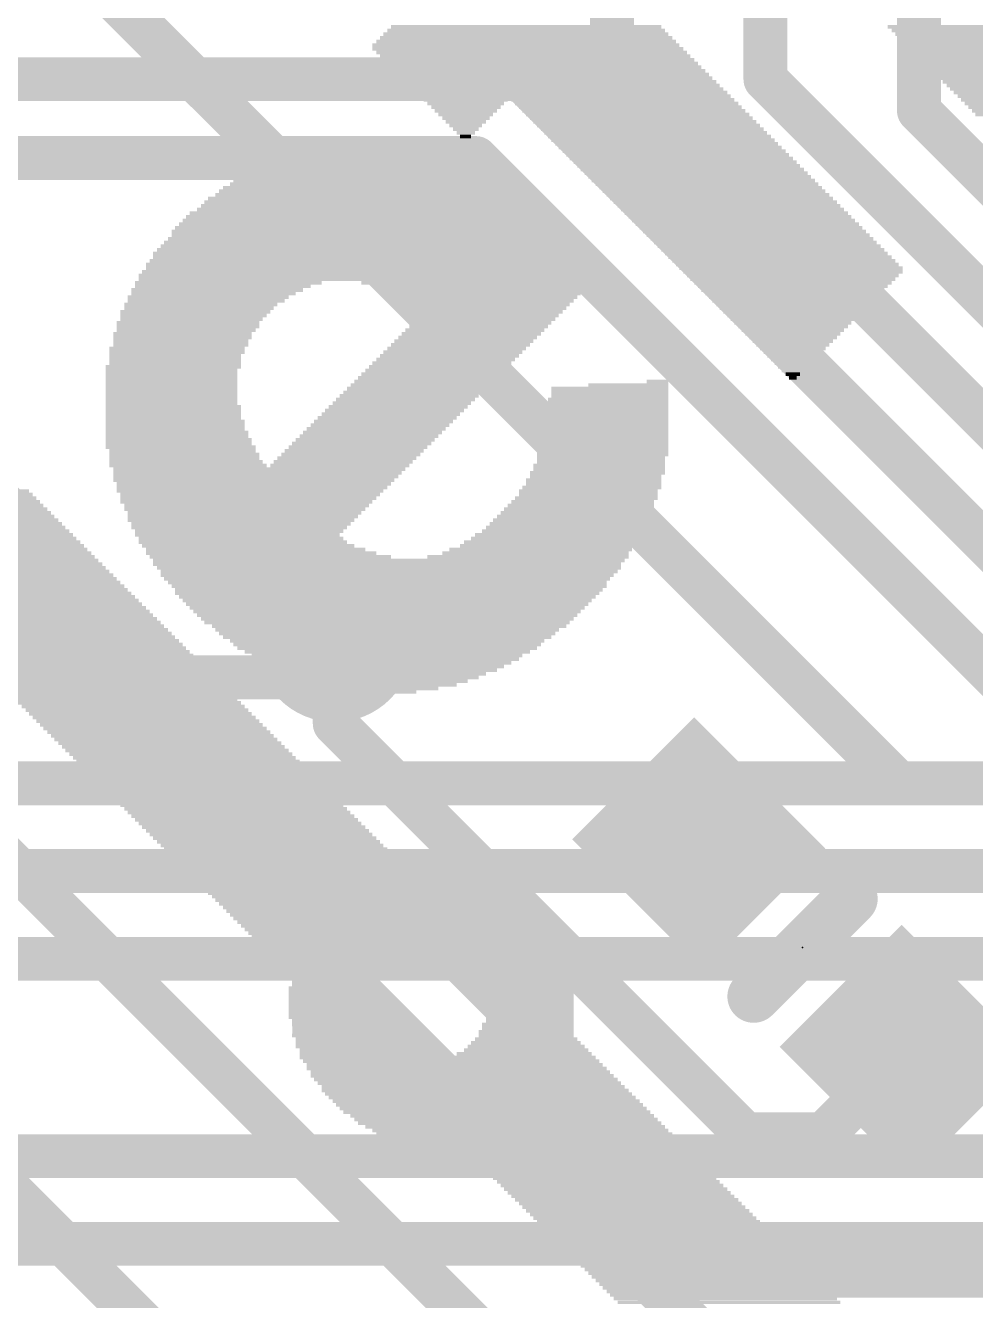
# Model space of a CAD drawing. Extents: x -3.3 to 68.7, y -0.1 to 53.5.
# Drawn here: x 32.42 to 37.92, y 31.68 to 39.06 of the extents above; entities that cross this region are included whole.
import ezdxf

# ---------------------------------------------------------------- set-up
doc = ezdxf.new("R2010")
doc.units = 0
for name, color, linetype in [('1', 12, 'CONTINUOUS'), ('16', 5, 'CONTINUOUS'), ('18', 3, 'CONTINUOUS'), ('200', 4, 'CONTINUOUS'), ('21', 40, 'CONTINUOUS'), ('23', 53, 'CONTINUOUS')]:
    doc.layers.add(name, color=color, linetype=linetype)

# ---------------------------------------------------------------- blocks, each defined once
blk = doc.blocks.new('RECT')
blk.add_solid([(-0.5, -0.5), (0.5, -0.5), (-0.5, 0.5), (0.5, 0.5)])
blk = doc.blocks.new('ROUNDV')
at = {"const_width": 0.5}
blk.add_lwpolyline([(0, -0.25, 1), (0, 0.25, 1), (0, -0.25)], format="xyb", dxfattribs=at)

msp = doc.modelspace()

# ---------------------------------------------------------------- linework, layer by layer
at = {"layer": '1', "const_width": 0.254}
for points in [[(37.592, 48.133), (37.592, 38.5669)], [(36.703, 46.609), (36.703, 38.7488)], [(35.814, 45.593), (35.814, 38.9307)], [(40.5213, 34.2234), (35.814, 38.9307)], [(5.093, 38.75), (35.2876, 38.75)], [(35.2876, 38.75), (40.1678, 33.8698)], [(40.8749, 34.577), (36.703, 38.7488)], [(41.2284, 34.9305), (37.592, 38.5669)], [(6.4158, 38.2928), (35.0264, 38.2928)], [(35.0264, 38.2928), (39.4536, 33.8656)], [(36.7608, 31.8192), (30.861, 37.719)], [(36.703, 31.115), (30.861, 36.957)], [(28.575, 36.068), (34.036, 30.607)], [(37.211, 29.337), (30.607, 35.941)], [(34.209, 35.479), (34.209, 35.0176)], [(36.5876, 32.639), (34.209, 35.0176)], [(37.519, 33.1184), (37.0397, 32.639)], [(38.7979, 33.1184), (37.519, 33.1184)], [(37.0397, 32.639), (36.5876, 32.639)], [(39.1071, 31.8192), (36.7608, 31.8192)]]:
    msp.add_lwpolyline(points, dxfattribs=at)
at = {"layer": '1', "const_width": 0.127}
for points in [[(35.8589, 38.9756, 1), (35.7691, 38.8858)], [(35.7505, 38.9307, 1), (35.8775, 38.9307)], [(35.3325, 38.7949, 1), (35.2427, 38.7051)], [(35.2876, 38.6865, 1), (35.2876, 38.8135)], [(36.7479, 38.7937, 1), (36.6581, 38.7039)], [(36.6395, 38.7488, 1), (36.7665, 38.7488)], [(37.6369, 38.6118, 1), (37.5471, 38.522)], [(37.5285, 38.5669, 1), (37.6555, 38.5669)], [(35.0713, 38.3377, 1), (34.9815, 38.2479)], [(35.0264, 38.2293, 1), (35.0264, 38.3563)], [(34.2724, 35.479, 1), (34.1455, 35.479)], [(34.2539, 35.0625, 1), (34.164, 34.9727)], [(34.1455, 35.0176, 1), (34.2724, 35.0176)], [(37.519, 33.1819, 1), (37.519, 33.0549)], [(37.5639, 33.0735, 1), (37.4741, 33.1633)], [(36.5876, 32.7025, 1), (36.5876, 32.5755)], [(36.5427, 32.5941, 1), (36.6325, 32.6839)], [(36.9948, 32.6839, 1), (37.0846, 32.5941)], [(37.0397, 32.5755, 1), (37.0397, 32.7025)], [(36.7608, 31.8827, 1), (36.7608, 31.7557)], [(36.7159, 31.7743, 1), (36.8057, 31.8641)]]:
    msp.add_lwpolyline(points, format="xyb", dxfattribs=at)
at = {"layer": '16', "const_width": 0.254}
for points in [[(37.4753, 34.671), (32.639, 39.5074)], [(34.209, 35.479), (34.0146, 35.2846)], [(34.0146, 35.2846), (26.0564, 35.2846)], [(37.4753, 34.671), (19.05, 34.671)], [(40.132, 34.671), (37.4753, 34.671)], [(42.672, 34.163), (15.367, 34.163)], [(42.8106, 33.655), (17.7895, 33.655)], [(50.419, 32.512), (22.479, 32.512)], [(48.133, 32.004), (22.733, 32.004)]]:
    msp.add_lwpolyline(points, dxfattribs=at)
at = {"layer": '16', "const_width": 0.127}
for points in [[(34.2539, 35.434, 1), (34.164, 35.5239)], [(33.9697, 35.3295, 1), (34.0595, 35.2397)], [(34.0146, 35.2211, 1), (34.0146, 35.3481)], [(37.4753, 34.7345, 1), (37.4753, 34.6075)], [(37.4753, 34.6075, 1), (37.4753, 34.7345)], [(37.4304, 34.6261, 1), (37.5203, 34.7159)]]:
    msp.add_lwpolyline(points, format="xyb", dxfattribs=at)
at = {"layer": '21', "const_width": 0.3048}
msp.add_lwpolyline([(37.2008, 34.0022), (36.6352, 33.4366)], dxfattribs=at)
at = {"layer": '21', "const_width": 0.1524}
for points in [[(37.2547, 33.9484, 1), (37.147, 34.0561)], [(36.5813, 33.4904, 1), (36.689, 33.3827)]]:
    msp.add_lwpolyline(points, format="xyb", dxfattribs=at)
at = {"layer": '23'}
msp.add_point((36.918, 33.7194), dxfattribs=at)

# ---------------------------------------------------------------- block references
at = {"layer": '1', "xscale": 1.075, "rotation": 315}
for p in [(36.317, 34.3204), (37.519, 33.1184)]:
    msp.add_blockref('RECT', p, dxfattribs=at)
at = {"layer": '18', "xscale": 0.9064, "yscale": 0.9064}
msp.add_blockref('ROUNDV', (34.209, 35.479), dxfattribs=at)
msp.add_blockref('ROUNDV', (34.209, 35.479), dxfattribs=at)
at = {"layer": '200'}
for p, xscale, yscale in [((35.3174, 38.989), 1.6942, 0.0213), ((35.3162, 39.0102), 1.651, 0.0211), ((35.3174, 39.0313), 1.6078, 0.0211), ((35.3174, 39.0525), 1.5672, 0.0213), ((38.0581, 39.0525), 1.2929, 0.0213), ((38.0797, 39.0313), 1.2903, 0.0211), ((38.1, 39.0102), 1.2903, 0.0211), ((38.1216, 38.989), 1.2929, 0.0213), ((35.3276, 38.9255), 1.8009, 0.0213), ((35.3162, 38.9467), 1.778, 0.0211), ((35.3174, 38.9678), 1.7348, 0.0211), ((38.1432, 38.9678), 1.2903, 0.0211), ((38.1635, 38.9467), 1.2903, 0.0211), ((38.1851, 38.9255), 1.2929, 0.0213), ((35.3492, 38.9043), 1.7983, 0.0211), ((35.3695, 38.8832), 1.7983, 0.0211), ((35.3911, 38.862), 1.8009, 0.0213), ((35.4127, 38.8408), 1.7983, 0.0211), ((38.2067, 38.9043), 1.2903, 0.0211), ((38.227, 38.8832), 1.2903, 0.0211), ((38.2486, 38.862), 1.2929, 0.0213), ((38.2702, 38.8408), 1.2903, 0.0211), ((35.433, 38.8197), 1.7983, 0.0211), ((35.4546, 38.7985), 1.8009, 0.0213), ((35.4762, 38.7773), 1.7983, 0.0211), ((38.2905, 38.8197), 1.2903, 0.0211), ((38.3121, 38.7985), 1.2929, 0.0213), ((38.3337, 38.7773), 1.2903, 0.0211), ((35.4965, 38.7562), 1.7983, 0.0211), ((35.5181, 38.735), 1.8009, 0.0213), ((35.5397, 38.7138), 1.7983, 0.0211), ((35.56, 38.6927), 1.7983, 0.0211), ((38.354, 38.7562), 1.2903, 0.0211), ((38.3756, 38.735), 1.2929, 0.0213), ((38.3972, 38.7138), 1.2903, 0.0211), ((38.4175, 38.6927), 1.2903, 0.0211), ((35.5816, 38.6715), 1.8009, 0.0213), ((35.6032, 38.6503), 1.7983, 0.0211), ((34.9669, 38.6292), 0.4851, 0.0211), ((35.8775, 38.6292), 1.2903, 0.0211), ((39.243, 38.6715), 2.9007, 0.0213), ((39.2443, 38.6503), 2.8575, 0.0211), ((39.243, 38.6292), 2.8143, 0.0211), ((34.9669, 38.608), 0.4445, 0.0213), ((34.9682, 38.5868), 0.4013, 0.0211), ((34.9682, 38.5657), 0.3607, 0.0211), ((34.9669, 38.5445), 0.3175, 0.0213), ((35.8991, 38.608), 1.2929, 0.0213), ((35.9207, 38.5868), 1.2903, 0.0211), ((35.941, 38.5657), 1.2903, 0.0211), ((35.9626, 38.5445), 1.2929, 0.0213), ((39.243, 38.608), 2.7737, 0.0213), ((39.2443, 38.5868), 2.7305, 0.0211), ((39.243, 38.5657), 2.6873, 0.0211), ((39.243, 38.5445), 2.6467, 0.0213), ((34.9682, 38.5233), 0.2743, 0.0211), ((34.9682, 38.5022), 0.2337, 0.0211), ((34.9669, 38.481), 0.1905, 0.0213), ((35.9842, 38.5233), 1.2903, 0.0211), ((36.0045, 38.5022), 1.2903, 0.0211), ((36.0261, 38.481), 1.2929, 0.0213), ((34.9682, 38.4598), 0.1473, 0.0211), ((34.9682, 38.4387), 0.1067, 0.0211), ((34.9669, 38.4175), 0.0635, 0.0213), ((36.0477, 38.4598), 1.2903, 0.0211), ((36.068, 38.4387), 1.2903, 0.0211), ((36.0896, 38.4175), 1.2929, 0.0213), ((36.1099, 38.3963), 1.2929, 0.0211), ((34.3433, 38.3328), 0.5944, 0.0211), ((34.3433, 38.354), 0.3404, 0.0213), ((36.1315, 38.3752), 1.2903, 0.0211), ((36.1518, 38.354), 1.2903, 0.0213), ((36.1747, 38.3328), 1.2903, 0.0211), ((34.3535, 38.2482), 1.1227, 0.0211), ((34.3433, 38.2693), 1.016, 0.0211), ((34.3433, 38.2905), 0.889, 0.0213), ((34.3433, 38.3117), 0.762, 0.0211), ((36.195, 38.3117), 1.2903, 0.0211), ((36.2166, 38.2905), 1.2929, 0.0213), ((36.2382, 38.2693), 1.2903, 0.0211), ((36.2585, 38.2482), 1.2903, 0.0211), ((34.3535, 38.1847), 1.3767, 0.0211), ((34.3535, 38.2058), 1.2903, 0.0211), ((34.3548, 38.227), 1.2065, 0.0213), ((36.2801, 38.227), 1.2929, 0.0213), ((36.3017, 38.2058), 1.2903, 0.0211), ((36.322, 38.1847), 1.2903, 0.0211), ((34.3637, 38.1), 1.651, 0.0213), ((34.3649, 38.1212), 1.6078, 0.0211), ((34.3637, 38.1423), 1.524, 0.0211), ((34.3535, 38.1635), 1.463, 0.0213), ((36.3436, 38.1635), 1.2929, 0.0213), ((36.3652, 38.1423), 1.2903, 0.0211), ((36.3855, 38.1212), 1.2903, 0.0211), ((36.4058, 38.1), 1.2903, 0.0213), ((34.3751, 38.0365), 1.8415, 0.0213), ((34.3637, 38.0577), 1.778, 0.0211), ((34.3751, 38.0788), 1.7145, 0.0211), ((36.4287, 38.0788), 1.2903, 0.0211), ((36.449, 38.0577), 1.2903, 0.0211), ((36.4706, 38.0365), 1.2929, 0.0213), ((34.3751, 37.9518), 2.0549, 0.0211), ((34.3738, 37.973), 2.0117, 0.0213), ((34.3751, 37.9942), 1.9279, 0.0211), ((34.3751, 38.0153), 1.8821, 0.0211), ((36.4922, 38.0153), 1.2903, 0.0211), ((36.5125, 37.9942), 1.2903, 0.0211), ((36.5341, 37.973), 1.2929, 0.0213), ((36.5557, 37.9518), 1.2903, 0.0211), ((34.3738, 37.8883), 2.1793, 0.0211), ((34.3751, 37.9095), 2.1361, 0.0213), ((34.3751, 37.9307), 2.0955, 0.0211), ((36.576, 37.9307), 1.2903, 0.0211), ((36.5976, 37.9095), 1.2929, 0.0213), ((36.6192, 37.8883), 1.2903, 0.0211), ((34.3954, 37.8037), 2.3495, 0.0211), ((34.3967, 37.8248), 2.3063, 0.0211), ((34.3751, 37.8672), 2.2225, 0.0211), ((34.3967, 37.846), 2.2657, 0.0213), ((36.6395, 37.8672), 1.2903, 0.0211), ((36.6611, 37.846), 1.2929, 0.0213), ((36.6827, 37.8248), 1.2903, 0.0211), ((36.703, 37.8037), 1.2903, 0.0211), ((34.3954, 37.7402), 2.4765, 0.0211), ((34.3967, 37.7613), 2.4333, 0.0211), ((34.3967, 37.7825), 2.3927, 0.0213), ((36.7246, 37.7825), 1.2929, 0.0213), ((36.7462, 37.7613), 1.2903, 0.0211), ((36.7665, 37.7402), 1.2903, 0.0211), ((34.4068, 37.6555), 2.5806, 0.0213), ((34.3967, 37.6767), 2.5603, 0.0211), ((34.3967, 37.6978), 2.5197, 0.0211), ((34.3954, 37.719), 2.4765, 0.0213), ((36.7881, 37.719), 1.2929, 0.0213), ((36.8097, 37.6978), 1.2903, 0.0211), ((36.83, 37.6767), 1.2903, 0.0211), ((36.8516, 37.6555), 1.2929, 0.0213), ((34.4068, 37.6132), 2.667, 0.0211), ((34.3967, 37.592), 2.6467, 0.0213), ((34.4068, 37.6343), 2.6264, 0.0211), ((36.863, 37.6343), 1.27, 0.0211), ((36.8618, 37.6132), 1.2268, 0.0211), ((36.8618, 37.592), 1.1862, 0.0213), ((33.528, 37.5285), 0.9957, 0.0213), ((33.5064, 37.5073), 0.9525, 0.0211), ((33.5928, 37.5708), 1.0795, 0.0211), ((33.561, 37.5497), 1.016, 0.0211), ((35.0304, 37.5708), 1.3335, 0.0211), ((35.0634, 37.5497), 1.2268, 0.0211), ((35.0736, 37.5285), 1.1659, 0.0213), ((35.0939, 37.5073), 1.0795, 0.0211), ((36.863, 37.5708), 1.143, 0.0211), ((36.8618, 37.5497), 1.0998, 0.0211), ((36.8618, 37.5285), 1.0592, 0.0213), ((36.863, 37.5073), 1.016, 0.0211), ((33.4327, 37.4438), 0.8865, 0.0211), ((33.4759, 37.4862), 0.9322, 0.0211), ((33.4645, 37.465), 0.9093, 0.0213), ((35.1053, 37.4862), 1.016, 0.0211), ((35.1053, 37.465), 0.9754, 0.0213), ((35.1155, 37.4438), 0.9093, 0.0211), ((36.8618, 37.4862), 0.9728, 0.0211), ((36.8618, 37.465), 0.9322, 0.0213), ((36.863, 37.4438), 0.889, 0.0211), ((33.3908, 37.3803), 0.8484, 0.0211), ((33.3794, 37.3592), 0.8255, 0.0211), ((33.401, 37.4015), 0.8687, 0.0213), ((33.4226, 37.4227), 0.8661, 0.0211), ((35.0838, 37.3592), 0.8052, 0.0211), ((35.1269, 37.4227), 0.8458, 0.0211), ((35.1053, 37.3803), 0.8026, 0.0211), ((35.1269, 37.4015), 0.8052, 0.0213), ((36.8618, 37.4227), 0.8458, 0.0211), ((36.8618, 37.4015), 0.8052, 0.0213), ((36.863, 37.3803), 0.762, 0.0211), ((36.8618, 37.3592), 0.7188, 0.0211), ((33.3591, 37.338), 0.8255, 0.0213), ((33.3591, 37.3168), 0.8255, 0.0211), ((33.3489, 37.2957), 0.8052, 0.0211), ((35.0203, 37.2957), 0.8052, 0.0211), ((35.0418, 37.3168), 0.8026, 0.0211), ((35.0622, 37.338), 0.8026, 0.0213), ((36.8618, 37.338), 0.6782, 0.0213), ((36.863, 37.3168), 0.635, 0.0211), ((36.8618, 37.2957), 0.5918, 0.0211), ((33.3273, 37.2745), 0.8026, 0.0213), ((33.3273, 37.2533), 0.8026, 0.0211), ((33.3172, 37.2322), 0.7823, 0.0211), ((33.3172, 37.211), 0.7823, 0.0213), ((34.9364, 37.211), 0.8052, 0.0213), ((34.9567, 37.2322), 0.8052, 0.0211), ((34.9783, 37.2533), 0.8026, 0.0211), ((34.9999, 37.2745), 0.8052, 0.0213), ((36.8618, 37.2745), 0.5512, 0.0213), ((36.863, 37.2533), 0.508, 0.0211), ((36.8618, 37.2322), 0.4648, 0.0211), ((36.8618, 37.211), 0.4242, 0.0213), ((33.2956, 37.1898), 0.7849, 0.0211), ((33.2956, 37.1687), 0.7849, 0.0211), ((33.2842, 37.1475), 0.762, 0.0213), ((34.8729, 37.1475), 0.8052, 0.0213), ((34.8933, 37.1687), 0.8052, 0.0211), ((34.9148, 37.1898), 0.8026, 0.0211), ((36.8618, 37.1898), 0.3785, 0.0211), ((36.8618, 37.1687), 0.3378, 0.0211), ((36.8618, 37.1475), 0.2972, 0.0213), ((33.274, 37.084), 0.7823, 0.0213), ((33.2638, 37.0628), 0.762, 0.0211), ((33.2842, 37.1263), 0.762, 0.0211), ((33.2842, 37.1052), 0.762, 0.0211), ((34.7878, 37.0628), 0.8026, 0.0211), ((34.8082, 37.084), 0.8026, 0.0213), ((34.8298, 37.1052), 0.8052, 0.0211), ((34.8513, 37.1263), 0.8026, 0.0211), ((36.863, 37.1263), 0.254, 0.0211), ((36.8618, 37.1052), 0.2108, 0.0211), ((36.8618, 37.084), 0.1702, 0.0213), ((36.8618, 37.0628), 0.1295, 0.0211), ((33.2638, 37.0417), 0.762, 0.0211), ((33.2638, 37.0205), 0.762, 0.0213), ((33.2638, 36.9993), 0.762, 0.0211), ((34.7243, 36.9993), 0.8026, 0.0211), ((34.7459, 37.0205), 0.8052, 0.0213), ((34.7662, 37.0417), 0.8052, 0.0211), ((36.0782, 36.9993), 0.127, 0.0211), ((36.8618, 37.0417), 0.0838, 0.0211), ((36.8618, 37.0205), 0.0432, 0.0213), ((33.2638, 36.9782), 0.762, 0.0211), ((33.2638, 36.957), 0.762, 0.0213), ((33.2638, 36.9358), 0.762, 0.0211), ((33.2638, 36.9147), 0.762, 0.0211), ((34.6393, 36.9147), 0.8052, 0.0211), ((34.6608, 36.9358), 0.8026, 0.0211), ((34.6824, 36.957), 0.8052, 0.0213), ((34.7028, 36.9782), 0.8052, 0.0211), ((35.8026, 36.957), 0.6782, 0.0213), ((35.8026, 36.9358), 0.6782, 0.0211), ((35.8026, 36.9147), 0.6782, 0.0211), ((35.9093, 36.9782), 0.4648, 0.0211), ((33.2638, 36.8935), 0.762, 0.0213), ((33.2638, 36.8723), 0.762, 0.0211), ((33.274, 36.8512), 0.7823, 0.0211), ((34.5757, 36.8512), 0.8052, 0.0211), ((34.5973, 36.8723), 0.8026, 0.0211), ((34.6189, 36.8935), 0.8052, 0.0213), ((35.7924, 36.8935), 0.6985, 0.0213), ((35.7924, 36.8723), 0.6985, 0.0211), ((35.7924, 36.8512), 0.6985, 0.0211), ((33.274, 36.83), 0.7823, 0.0213), ((33.274, 36.8088), 0.7823, 0.0211), ((33.274, 36.7877), 0.7823, 0.0211), ((33.2854, 36.7665), 0.8052, 0.0213), ((34.4919, 36.7665), 0.8052, 0.0213), ((34.5123, 36.7877), 0.8052, 0.0211), ((34.5338, 36.8088), 0.8026, 0.0211), ((34.5554, 36.83), 0.8052, 0.0213), ((35.7924, 36.83), 0.6985, 0.0213), ((35.7924, 36.8088), 0.6985, 0.0211), ((35.7924, 36.7877), 0.6985, 0.0211), ((35.7924, 36.7665), 0.6985, 0.0213), ((33.2854, 36.7453), 0.8052, 0.0211), ((33.2854, 36.7242), 0.8052, 0.0211), ((33.2956, 36.703), 0.8255, 0.0213), ((34.4284, 36.703), 0.8052, 0.0213), ((34.4488, 36.7242), 0.8052, 0.0211), ((34.4703, 36.7453), 0.8026, 0.0211), ((35.7823, 36.7242), 0.7188, 0.0211), ((35.7823, 36.703), 0.7188, 0.0213), ((35.7924, 36.7453), 0.6985, 0.0211), ((33.2956, 36.6818), 0.8255, 0.0211), ((33.3172, 36.6183), 0.8687, 0.0211), ((33.3058, 36.6607), 0.8458, 0.0211), ((33.3058, 36.6395), 0.8458, 0.0213), ((34.3433, 36.6183), 0.8026, 0.0211), ((34.3649, 36.6395), 0.8052, 0.0213), ((34.3852, 36.6607), 0.8052, 0.0211), ((34.4068, 36.6818), 0.8026, 0.0211), ((35.7721, 36.6395), 0.7391, 0.0213), ((35.7721, 36.6183), 0.7391, 0.0211), ((35.7823, 36.6818), 0.7188, 0.0211), ((35.7823, 36.6607), 0.7188, 0.0211), ((33.3273, 36.5972), 0.8484, 0.0211), ((33.3375, 36.576), 0.8687, 0.0213), ((33.3375, 36.5548), 0.8687, 0.0211), ((34.2786, 36.5548), 0.8052, 0.0211), ((34.3014, 36.576), 0.8052, 0.0213), ((34.3218, 36.5972), 0.8052, 0.0211), ((35.7607, 36.576), 0.762, 0.0213), ((35.7505, 36.5548), 0.7417, 0.0211), ((35.7721, 36.5972), 0.7391, 0.0211), ((33.3591, 36.5125), 0.9119, 0.0213), ((33.3477, 36.5337), 0.889, 0.0211), ((33.7718, 36.4913), 1.6916, 0.0211), ((33.7617, 36.4702), 1.6713, 0.0211), ((34.2379, 36.5125), 0.8052, 0.0213), ((34.2583, 36.5337), 0.8052, 0.0211), ((35.7302, 36.4702), 0.7823, 0.0211), ((35.7403, 36.5125), 0.762, 0.0213), ((35.7403, 36.4913), 0.762, 0.0211), ((35.7505, 36.5337), 0.7417, 0.0211), ((33.7515, 36.449), 1.651, 0.0213), ((33.7401, 36.4278), 1.6281, 0.0211), ((33.7401, 36.4067), 1.5875, 0.0211), ((35.7086, 36.4278), 0.7849, 0.0211), ((35.7086, 36.4067), 0.7849, 0.0211), ((35.72, 36.449), 0.762, 0.0213), ((31.6446, 36.3643), 1.5875, 0.0211), ((31.6763, 36.322), 1.6104, 0.0213), ((31.6649, 36.3432), 1.5875, 0.0211), ((33.7299, 36.3855), 1.5672, 0.0213), ((33.7185, 36.3643), 1.5443, 0.0211), ((33.7083, 36.322), 1.4834, 0.0213), ((33.7185, 36.3432), 1.5037, 0.0211), ((35.6654, 36.322), 0.8255, 0.0213), ((35.6768, 36.3643), 0.8026, 0.0211), ((35.6768, 36.3432), 0.8026, 0.0211), ((35.6984, 36.3855), 0.8052, 0.0213), ((31.6865, 36.3008), 1.6307, 0.0211), ((31.6967, 36.2797), 1.651, 0.0211), ((31.7195, 36.2585), 1.651, 0.0213), ((33.6969, 36.3008), 1.4605, 0.0211), ((33.688, 36.2585), 1.397, 0.0213), ((33.6982, 36.2797), 1.4173, 0.0211), ((35.6133, 36.2585), 0.8484, 0.0213), ((35.6337, 36.2797), 0.8484, 0.0211), ((35.6451, 36.3008), 0.8255, 0.0211), ((31.7398, 36.2162), 1.6916, 0.0211), ((31.7297, 36.2373), 1.6713, 0.0211), ((31.7513, 36.195), 1.7145, 0.0213), ((33.6664, 36.195), 1.3132, 0.0213), ((33.6868, 36.2373), 1.3538, 0.0211), ((33.6766, 36.2162), 1.3335, 0.0211), ((35.5702, 36.195), 0.889, 0.0213), ((35.593, 36.2162), 0.889, 0.0211), ((35.6032, 36.2373), 0.8687, 0.0211), ((31.7716, 36.1738), 1.7145, 0.0211), ((31.7932, 36.1315), 1.7577, 0.0213), ((31.8033, 36.1103), 1.778, 0.0211), ((31.7818, 36.1527), 1.7348, 0.0211), ((33.655, 36.1527), 1.2497, 0.0211), ((33.6652, 36.1738), 1.27, 0.0211), ((33.6563, 36.1315), 1.2065, 0.0213), ((33.6448, 36.1103), 1.1836, 0.0211), ((35.4978, 36.1103), 0.9525, 0.0211), ((35.5282, 36.1315), 0.9322, 0.0213), ((35.5397, 36.1527), 0.9093, 0.0211), ((35.56, 36.1738), 0.9093, 0.0211), ((31.8237, 36.0892), 1.778, 0.0211), ((31.8351, 36.068), 1.8009, 0.0213), ((31.8453, 36.0468), 1.8212, 0.0211), ((33.6664, 36.0892), 1.1862, 0.0211), ((33.6766, 36.068), 1.2065, 0.0213), ((33.7083, 36.0468), 1.2294, 0.0211), ((35.433, 36.0468), 0.9957, 0.0211), ((35.4546, 36.068), 0.9931, 0.0213), ((35.4863, 36.0892), 0.9754, 0.0211), ((31.8554, 36.0257), 1.8415, 0.0211), ((31.8668, 36.0045), 1.8644, 0.0213), ((31.8884, 35.9833), 1.8618, 0.0211), ((31.8986, 35.9622), 1.8821, 0.0211), ((33.7515, 36.0257), 1.27, 0.0211), ((33.7833, 36.0045), 1.3335, 0.0213), ((33.8353, 35.9833), 1.397, 0.0211), ((34.5224, 35.9622), 2.7305, 0.0211), ((35.3276, 35.9833), 1.1659, 0.0211), ((35.3708, 36.0045), 1.0795, 0.0213), ((35.4013, 36.0257), 1.0592, 0.0211), ((31.91, 35.941), 1.905, 0.0213), ((31.9202, 35.9198), 1.9253, 0.0211), ((31.9405, 35.8987), 1.9253, 0.0211), ((34.5123, 35.941), 2.7102, 0.0213), ((34.5237, 35.9198), 2.6873, 0.0211), ((34.5237, 35.8987), 2.6467, 0.0211), ((31.9519, 35.8775), 1.9482, 0.0213), ((31.9621, 35.8563), 1.9685, 0.0211), ((31.9723, 35.8352), 1.9888, 0.0211), ((31.9938, 35.814), 1.9914, 0.0213), ((34.5123, 35.8775), 2.6238, 0.0213), ((34.5123, 35.8563), 2.5832, 0.0211), ((34.5135, 35.8352), 2.54, 0.0211), ((34.5237, 35.814), 2.5197, 0.0213), ((32.004, 35.7928), 2.0117, 0.0211), ((32.0256, 35.7505), 2.0549, 0.0213), ((32.0142, 35.7717), 2.032, 0.0211), ((34.5224, 35.7928), 2.4765, 0.0211), ((34.5123, 35.7717), 2.4562, 0.0211), ((34.5135, 35.7505), 2.413, 0.0213), ((32.0358, 35.7293), 2.0752, 0.0211), ((32.0573, 35.7082), 2.0726, 0.0211), ((32.0789, 35.6658), 2.1158, 0.0211), ((32.0688, 35.687), 2.0955, 0.0213), ((34.5123, 35.7293), 2.3698, 0.0211), ((34.5123, 35.7082), 2.3292, 0.0211), ((34.5123, 35.687), 2.2885, 0.0213), ((34.5123, 35.6658), 2.2428, 0.0211), ((32.0891, 35.6447), 2.1361, 0.0211), ((32.1107, 35.6235), 2.1387, 0.0213), ((32.5552, 35.6023), 1.2903, 0.0211), ((34.5123, 35.6447), 2.2022, 0.0211), ((34.5135, 35.6235), 2.159, 0.0213), ((34.5123, 35.6023), 2.1158, 0.0211), ((32.5755, 35.5812), 1.2903, 0.0211), ((32.5971, 35.56), 1.2929, 0.0213), ((32.6187, 35.5388), 1.2903, 0.0211), ((32.639, 35.5177), 1.2903, 0.0211), ((34.5237, 35.5812), 2.0523, 0.0211), ((34.5123, 35.56), 1.9888, 0.0213), ((34.5123, 35.5388), 1.9482, 0.0211), ((34.5123, 35.5177), 1.9025, 0.0211), ((32.6606, 35.4965), 1.2929, 0.0213), ((32.6809, 35.4753), 1.2929, 0.0211), ((32.7025, 35.4542), 1.2903, 0.0211), ((34.5123, 35.4965), 1.8212, 0.0213), ((34.5123, 35.4753), 1.7805, 0.0211), ((34.5123, 35.4542), 1.7348, 0.0211), ((32.7228, 35.433), 1.2903, 0.0213), ((32.7457, 35.4118), 1.2903, 0.0211), ((32.766, 35.3907), 1.2903, 0.0211), ((32.7876, 35.3695), 1.2929, 0.0213), ((34.5135, 35.433), 1.651, 0.0213), ((34.5123, 35.4118), 1.5672, 0.0211), ((34.5135, 35.3907), 1.524, 0.0211), ((34.5123, 35.3695), 1.4402, 0.0213), ((32.8092, 35.3483), 1.2903, 0.0211), ((32.8295, 35.3272), 1.2903, 0.0211), ((32.8511, 35.306), 1.2929, 0.0213), ((34.5123, 35.3483), 1.3538, 0.0211), ((34.5123, 35.3272), 1.2725, 0.0211), ((34.5021, 35.306), 1.1659, 0.0213), ((32.8727, 35.2848), 1.2903, 0.0211), ((32.893, 35.2637), 1.2903, 0.0211), ((32.9146, 35.2425), 1.2929, 0.0213), ((32.9349, 35.2213), 1.2929, 0.0211), ((34.5123, 35.2848), 1.0592, 0.0211), ((34.5123, 35.2637), 0.9322, 0.0211), ((34.5123, 35.2425), 0.8052, 0.0213), ((34.5021, 35.2213), 0.6121, 0.0211), ((32.9565, 35.2002), 1.2903, 0.0211), ((32.9768, 35.179), 1.2903, 0.0213), ((32.9997, 35.1578), 1.2903, 0.0211), ((34.5123, 35.2002), 0.3378, 0.0211), ((33.02, 35.1367), 1.2903, 0.0211), ((33.0416, 35.1155), 1.2929, 0.0213), ((33.0632, 35.0943), 1.2903, 0.0211), ((33.0835, 35.0732), 1.2903, 0.0211), ((33.1051, 35.052), 1.2929, 0.0213), ((33.1267, 35.0308), 1.2903, 0.0211), ((33.147, 35.0097), 1.2903, 0.0211), ((33.1686, 34.9885), 1.2929, 0.0213), ((33.1902, 34.9673), 1.2903, 0.0211), ((33.2105, 34.9462), 1.2903, 0.0211), ((33.2308, 34.925), 1.2903, 0.0213), ((33.2537, 34.9038), 1.2903, 0.0211), ((33.274, 34.8827), 1.2903, 0.0211), ((33.2956, 34.8615), 1.2929, 0.0213), ((33.3172, 34.8403), 1.2903, 0.0211), ((33.3375, 34.8192), 1.2903, 0.0211), ((33.3591, 34.798), 1.2929, 0.0213), ((33.3807, 34.7768), 1.2903, 0.0211), ((33.401, 34.7557), 1.2903, 0.0211), ((33.4226, 34.7345), 1.2929, 0.0213), ((33.4442, 34.7133), 1.2903, 0.0211), ((33.4645, 34.6922), 1.2903, 0.0211), ((33.4861, 34.671), 1.2929, 0.0213), ((33.5077, 34.6498), 1.2903, 0.0211), ((33.528, 34.6287), 1.2903, 0.0211), ((33.5496, 34.6075), 1.2929, 0.0213), ((33.5712, 34.5863), 1.2903, 0.0211), ((33.5915, 34.5652), 1.2903, 0.0211), ((33.6131, 34.544), 1.2929, 0.0213), ((33.6347, 34.5228), 1.2903, 0.0211), ((33.655, 34.5017), 1.2903, 0.0211), ((33.6766, 34.4805), 1.2929, 0.0213), ((33.6982, 34.4593), 1.2903, 0.0211), ((33.7185, 34.4382), 1.2903, 0.0211), ((33.7401, 34.417), 1.2929, 0.0213), ((33.7617, 34.3958), 1.2903, 0.0211), ((33.782, 34.3747), 1.2903, 0.0211), ((33.8036, 34.3535), 1.2929, 0.0213), ((33.8252, 34.3323), 1.2903, 0.0211), ((33.8455, 34.3112), 1.2903, 0.0211), ((33.8671, 34.29), 1.2929, 0.0213), ((33.8887, 34.2688), 1.2903, 0.0211), ((33.909, 34.2477), 1.2903, 0.0211), ((33.9306, 34.2265), 1.2929, 0.0213), ((33.9522, 34.2053), 1.2903, 0.0211), ((34.163, 34.1842), 1.6713, 0.0211), ((34.7662, 34.2053), 0.2972, 0.0211), ((34.2049, 34.163), 1.7145, 0.0213), ((34.2367, 34.1418), 1.7374, 0.0211), ((34.2697, 34.1207), 1.7577, 0.0211), ((34.3002, 34.0995), 1.778, 0.0213), ((34.3218, 34.0783), 1.7755, 0.0211), ((34.3535, 34.0572), 1.7983, 0.0211), ((34.3751, 34.036), 1.8009, 0.0213), ((34.3967, 34.0148), 1.7983, 0.0211), ((34.417, 33.9937), 1.7983, 0.0211), ((34.4386, 33.9725), 1.8009, 0.0213), ((34.4602, 33.9513), 1.7983, 0.0211), ((34.4805, 33.9302), 1.7983, 0.0211), ((34.5021, 33.909), 1.8009, 0.0213), ((34.5224, 33.8878), 1.8009, 0.0211), ((34.544, 33.8667), 1.7983, 0.0211), ((34.5542, 33.8455), 1.778, 0.0213), ((34.5757, 33.8243), 1.7755, 0.0211), ((34.5973, 33.8032), 1.778, 0.0211), ((34.6075, 33.782), 1.7577, 0.0213), ((34.6291, 33.7608), 1.7551, 0.0211), ((34.6393, 33.7397), 1.7348, 0.0211), ((34.6608, 33.7185), 1.7374, 0.0213), ((34.2379, 33.6973), 0.8458, 0.0211), ((34.2265, 33.6762), 0.7823, 0.0211), ((35.2006, 33.6973), 0.6579, 0.0211), ((35.2323, 33.6762), 0.635, 0.0211), ((34.2265, 33.655), 0.7417, 0.0213), ((34.2151, 33.6338), 0.6782, 0.0211), ((34.2163, 33.6127), 0.635, 0.0211), ((34.2163, 33.5915), 0.5944, 0.0213), ((35.2539, 33.655), 0.5918, 0.0213), ((35.2743, 33.6338), 0.5918, 0.0211), ((35.2844, 33.6127), 0.5715, 0.0211), ((35.2958, 33.5915), 0.5486, 0.0213), ((34.2278, 33.5703), 0.5715, 0.0211), ((34.2163, 33.528), 0.508, 0.0213), ((34.2265, 33.5492), 0.5283, 0.0211), ((35.306, 33.5703), 0.5283, 0.0211), ((35.3276, 33.5492), 0.5309, 0.0211), ((35.3276, 33.528), 0.5309, 0.0213), ((34.196, 33.4645), 0.508, 0.0213), ((34.196, 33.4433), 0.508, 0.0211), ((34.2062, 33.4857), 0.5283, 0.0211), ((34.2163, 33.5068), 0.508, 0.0211), ((35.339, 33.5068), 0.508, 0.0211), ((35.339, 33.4857), 0.508, 0.0211), ((35.339, 33.4645), 0.508, 0.0213), ((35.339, 33.4433), 0.508, 0.0211), ((34.196, 33.4222), 0.508, 0.0211), ((34.196, 33.401), 0.508, 0.0213), ((34.196, 33.3798), 0.508, 0.0211), ((35.3492, 33.4222), 0.4877, 0.0211), ((35.3492, 33.401), 0.4877, 0.0213), ((35.3492, 33.3798), 0.4877, 0.0211), ((34.196, 33.3587), 0.508, 0.0211), ((34.196, 33.3375), 0.508, 0.0213), ((34.196, 33.3163), 0.508, 0.0211), ((34.2163, 33.2952), 0.508, 0.0211), ((35.339, 33.3375), 0.508, 0.0213), ((35.339, 33.3163), 0.508, 0.0211), ((35.339, 33.2952), 0.508, 0.0211), ((35.3492, 33.3587), 0.4877, 0.0211), ((34.2163, 33.274), 0.508, 0.0213), ((34.2265, 33.2528), 0.5283, 0.0211), ((34.2265, 33.2317), 0.5283, 0.0211), ((35.3174, 33.2317), 0.5512, 0.0211), ((35.3276, 33.274), 0.5309, 0.0213), ((35.3276, 33.2528), 0.5309, 0.0211), ((34.2379, 33.2105), 0.5512, 0.0213), ((34.2481, 33.1893), 0.5309, 0.0211), ((34.2684, 33.147), 0.5715, 0.0213), ((34.2583, 33.1682), 0.5512, 0.0211), ((35.3174, 33.147), 0.6782, 0.0213), ((35.3162, 33.1682), 0.635, 0.0211), ((35.3174, 33.1893), 0.5918, 0.0211), ((35.3174, 33.2105), 0.5512, 0.0213), ((34.3014, 33.1258), 0.5918, 0.0211), ((34.3116, 33.1047), 0.6121, 0.0211), ((34.3433, 33.0835), 0.6756, 0.0213), ((35.2958, 33.0835), 0.8484, 0.0213), ((35.306, 33.1047), 0.7823, 0.0211), ((35.3174, 33.1258), 0.7188, 0.0211), ((34.8831, 33.0623), 1.7145, 0.0211), ((34.9034, 33.0412), 1.7145, 0.0211), ((34.9148, 33.02), 1.7374, 0.0213), ((34.9364, 32.9988), 1.7348, 0.0211), ((34.9466, 32.9777), 1.7551, 0.0211), ((34.9682, 32.9565), 1.7577, 0.0213), ((34.9885, 32.9353), 1.7577, 0.0211), ((35.0215, 32.893), 1.778, 0.0213), ((35.0101, 32.9142), 1.7551, 0.0211), ((35.0418, 32.8718), 1.778, 0.0211), ((35.0622, 32.8507), 1.778, 0.0211), ((35.085, 32.8295), 1.778, 0.0213), ((35.1053, 32.8083), 1.778, 0.0211), ((35.1257, 32.7872), 1.778, 0.0211), ((35.1485, 32.766), 1.778, 0.0213), ((35.179, 32.7448), 1.7577, 0.0211), ((35.2006, 32.7237), 1.7551, 0.0211), ((35.2222, 32.7025), 1.7577, 0.0213), ((35.2539, 32.6813), 1.7348, 0.0211), ((35.2844, 32.6602), 1.7145, 0.0211), ((35.3073, 32.639), 1.7145, 0.0213), ((35.3492, 32.6178), 1.6713, 0.0211), ((35.3797, 32.5967), 1.651, 0.0211), ((34.7777, 32.5755), 0.2337, 0.0213), ((35.5816, 32.5755), 1.2929, 0.0213), ((35.6032, 32.5543), 1.2903, 0.0211), ((35.6235, 32.5332), 1.2903, 0.0211), ((35.6451, 32.512), 1.2929, 0.0213), ((35.6667, 32.4908), 1.2903, 0.0211), ((35.687, 32.4697), 1.2903, 0.0211), ((35.7086, 32.4485), 1.2929, 0.0213), ((35.7302, 32.4273), 1.2903, 0.0211), ((35.7505, 32.4062), 1.2903, 0.0211), ((35.7721, 32.385), 1.2929, 0.0213), ((35.7937, 32.3638), 1.2903, 0.0211), ((35.814, 32.3427), 1.2903, 0.0211), ((35.8356, 32.3215), 1.2929, 0.0213), ((35.8559, 32.3003), 1.2929, 0.0211), ((35.8775, 32.2792), 1.2903, 0.0211), ((35.8991, 32.258), 1.2929, 0.0213), ((35.9207, 32.2368), 1.2903, 0.0211), ((35.941, 32.2157), 1.2903, 0.0211), ((35.9626, 32.1945), 1.2929, 0.0213), ((35.9842, 32.1733), 1.2903, 0.0211), ((36.0045, 32.1522), 1.2903, 0.0211), ((36.0261, 32.131), 1.2929, 0.0213), ((36.0477, 32.1098), 1.2903, 0.0211), ((36.068, 32.0887), 1.2903, 0.0211), ((36.0896, 32.0675), 1.2929, 0.0213), ((36.1099, 32.0463), 1.2929, 0.0211), ((36.1315, 32.0252), 1.2903, 0.0211), ((36.1518, 32.004), 1.2903, 0.0213), ((36.1747, 31.9828), 1.2903, 0.0211), ((36.195, 31.9617), 1.2903, 0.0211), ((36.2166, 31.9405), 1.2929, 0.0213), ((36.2382, 31.9193), 1.2903, 0.0211), ((36.2585, 31.8982), 1.2903, 0.0211), ((36.2801, 31.877), 1.2929, 0.0213), ((36.3017, 31.8558), 1.2903, 0.0211), ((36.322, 31.8347), 1.2903, 0.0211), ((36.3436, 31.8135), 1.2929, 0.0213), ((36.3652, 31.7923), 1.2903, 0.0211), ((36.3855, 31.7712), 1.2903, 0.0211), ((36.4058, 31.75), 1.2903, 0.0213), ((36.4287, 31.7288), 1.2903, 0.0211), ((36.449, 31.7077), 1.2903, 0.0211), ((36.4706, 31.6865), 1.2929, 0.0213), ((36.4922, 31.6653), 1.2903, 0.0211)]:
    msp.add_blockref('RECT', p, dxfattribs=dict(at, xscale=xscale, yscale=yscale))

doc.saveas('drawing.dxf')
